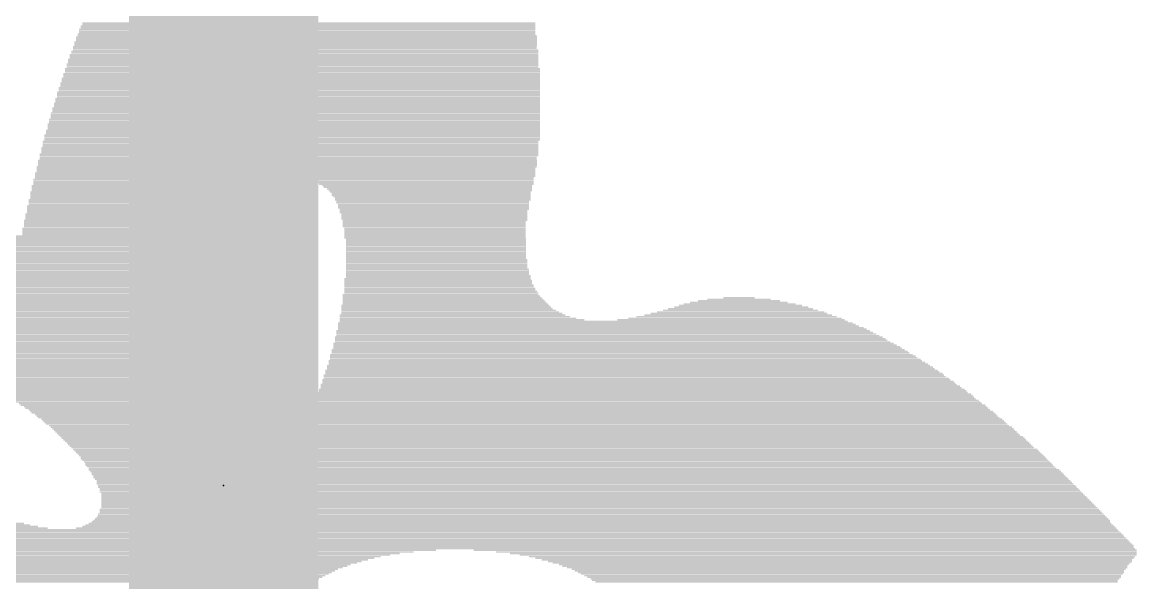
# Model space of a CAD drawing. Extents: x -5.1 to 70.5, y -0.2 to 53.5.
# Drawn here: x 55.302 to 57.095, y 28.292 to 29.193 of the extents above; entities that cross this region are included whole.
import ezdxf

# ---------------------------------------------------------------- set-up
doc = ezdxf.new("R2010")
doc.units = 0
for name, color, linetype in [('1', 12, 'CONTINUOUS'), ('21', 253, 'CONTINUOUS'), ('23', 53, 'CONTINUOUS')]:
    doc.layers.add(name, color=color, linetype=linetype)

# ---------------------------------------------------------------- blocks, each defined once
blk = doc.blocks.new('RECT')
blk.add_solid([(-0.5, -0.5), (0.5, -0.5), (-0.5, 0.5), (0.5, 0.5)])

msp = doc.modelspace()

# ---------------------------------------------------------------- linework, layer by layer
at = {"layer": '1', "const_width": 0.3048}
msp.add_lwpolyline([(55.626, 25.4), (55.626, 36.068)], dxfattribs=at)
at = {"layer": '23'}
msp.add_point((55.626, 28.448), dxfattribs=at)

# ---------------------------------------------------------------- block references
at = {"layer": '21'}
for p, xscale, yscale in [((55.7605, 29.182), 0.734, 0.0026), ((55.7605, 29.1794), 0.734, 0.0024), ((55.7605, 29.1769), 0.734, 0.0026), ((55.7618, 29.187), 0.7314, 0.0024), ((55.7618, 29.1845), 0.7314, 0.0024), ((55.7631, 29.1921), 0.729, 0.0024), ((55.7631, 29.1896), 0.729, 0.0026), ((55.758, 29.1616), 0.7442, 0.0024), ((55.758, 29.1591), 0.7442, 0.0024), ((55.7593, 29.1693), 0.7416, 0.0026), ((55.7593, 29.1667), 0.7416, 0.0024), ((55.7593, 29.1642), 0.7416, 0.0026), ((55.7593, 29.1743), 0.7366, 0.0024), ((55.7605, 29.1718), 0.739, 0.0024), ((55.7555, 29.1413), 0.7544, 0.0024), ((55.7567, 29.1464), 0.7518, 0.0024), ((55.7567, 29.1439), 0.7518, 0.0026), ((55.7567, 29.154), 0.7466, 0.0024), ((55.7567, 29.1515), 0.7466, 0.0026), ((55.758, 29.1489), 0.7492, 0.0024), ((55.758, 29.1566), 0.7442, 0.0026), ((55.7529, 29.1261), 0.7594, 0.0026), ((55.7529, 29.1235), 0.7594, 0.0024), ((55.7542, 29.1337), 0.7568, 0.0024), ((55.7542, 29.1312), 0.7568, 0.0026), ((55.7542, 29.1286), 0.7568, 0.0024), ((55.7555, 29.1388), 0.7544, 0.0026), ((55.7555, 29.1362), 0.7544, 0.0024), ((55.7516, 29.1108), 0.767, 0.0024), ((55.7516, 29.1083), 0.767, 0.0024), ((55.7516, 29.1058), 0.767, 0.0026), ((55.7529, 29.1185), 0.7644, 0.0026), ((55.7529, 29.1159), 0.7644, 0.0024), ((55.7529, 29.1134), 0.7644, 0.0026), ((55.7529, 29.121), 0.7594, 0.0024), ((55.7478, 29.088), 0.7746, 0.0026), ((55.7478, 29.0854), 0.7746, 0.0024), ((55.7491, 29.0956), 0.772, 0.0024), ((55.7491, 29.0931), 0.772, 0.0026), ((55.7491, 29.0905), 0.772, 0.0024), ((55.7504, 29.1032), 0.7696, 0.0024), ((55.7504, 29.1007), 0.7696, 0.0026), ((55.7504, 29.0981), 0.7696, 0.0024), ((55.7453, 29.0702), 0.7798, 0.0024), ((55.7453, 29.0677), 0.7798, 0.0026), ((55.7466, 29.0804), 0.7772, 0.0026), ((55.7466, 29.0778), 0.7772, 0.0024), ((55.7466, 29.0753), 0.7772, 0.0026), ((55.7466, 29.0727), 0.7772, 0.0024), ((55.7478, 29.0829), 0.7746, 0.0024), ((55.7428, 29.055), 0.7848, 0.0026), ((55.7428, 29.0524), 0.7848, 0.0024), ((55.7428, 29.0499), 0.7848, 0.0026), ((55.744, 29.0626), 0.7822, 0.0026), ((55.744, 29.06), 0.7822, 0.0024), ((55.744, 29.0575), 0.7822, 0.0024), ((55.7453, 29.0651), 0.7798, 0.0024), ((55.7402, 29.0372), 0.7898, 0.0026), ((55.7402, 29.0346), 0.7898, 0.0024), ((55.7402, 29.0321), 0.7898, 0.0024), ((55.7415, 29.0473), 0.7874, 0.0024), ((55.7415, 29.0448), 0.7874, 0.0024), ((55.7415, 29.0423), 0.7874, 0.0026), ((55.7415, 29.0397), 0.7874, 0.0024), ((55.7377, 29.0194), 0.795, 0.0024), ((55.7377, 29.0169), 0.795, 0.0026), ((55.7377, 29.0143), 0.795, 0.0024), ((55.7389, 29.0296), 0.7924, 0.0026), ((55.7389, 29.027), 0.7924, 0.0024), ((55.7389, 29.0245), 0.7924, 0.0026), ((55.7389, 29.0219), 0.7924, 0.0024), ((55.7339, 29.0016), 0.7976, 0.0024), ((55.7339, 28.9991), 0.7976, 0.0026), ((55.7339, 28.9965), 0.7976, 0.0024), ((55.7364, 29.0118), 0.7974, 0.0026), ((55.7364, 29.0092), 0.7974, 0.0024), ((55.7364, 29.0067), 0.7974, 0.0024), ((55.7364, 29.0042), 0.7974, 0.0026), ((55.7313, 28.9813), 0.8026, 0.0024), ((55.7313, 28.9788), 0.8026, 0.0026), ((55.7326, 28.9915), 0.8, 0.0026), ((55.7326, 28.9889), 0.8, 0.0024), ((55.7326, 28.9864), 0.8, 0.0026), ((55.7326, 28.9838), 0.8, 0.0024), ((55.7339, 28.994), 0.7976, 0.0024), ((55.7275, 28.961), 0.805, 0.0026), ((55.7288, 28.9711), 0.8026, 0.0024), ((55.7288, 28.9686), 0.8026, 0.0024), ((55.7288, 28.9661), 0.8026, 0.0026), ((55.7288, 28.9635), 0.8026, 0.0024), ((55.73, 28.9762), 0.8, 0.0024), ((55.73, 28.9737), 0.8, 0.0026), ((55.725, 28.9508), 0.8052, 0.0024), ((55.725, 28.9483), 0.8052, 0.0026), ((55.725, 28.9457), 0.8052, 0.0024), ((55.7237, 28.9432), 0.8026, 0.0024), ((55.7263, 28.9584), 0.8026, 0.0024), ((55.7263, 28.9559), 0.8026, 0.0024), ((55.7263, 28.9534), 0.8026, 0.0026), ((55.5307, 28.9305), 0.4268, 0.0024), ((55.5281, 28.928), 0.4216, 0.0026), ((55.5268, 28.9254), 0.419, 0.0024), ((55.7225, 28.9407), 0.8052, 0.0026), ((55.7225, 28.9381), 0.8052, 0.0024), ((55.5408, 28.9356), 0.4418, 0.0026), ((55.5345, 28.933), 0.4292, 0.0024), ((55.9473, 28.9356), 0.3556, 0.0026), ((55.9523, 28.933), 0.3454, 0.0024), ((55.9536, 28.9305), 0.3378, 0.0024), ((55.9548, 28.928), 0.3352, 0.0026), ((55.9574, 28.9254), 0.3302, 0.0024), ((55.5129, 28.9076), 0.4012, 0.0024), ((55.5218, 28.9203), 0.414, 0.0024), ((55.5205, 28.9178), 0.4114, 0.0024), ((55.518, 28.9153), 0.4064, 0.0026), ((55.5167, 28.9127), 0.4038, 0.0024), ((55.5154, 28.9102), 0.4012, 0.0026), ((55.5243, 28.9229), 0.414, 0.0026), ((55.9587, 28.9229), 0.3276, 0.0026), ((55.9587, 28.9203), 0.3226, 0.0024), ((55.9599, 28.9178), 0.32, 0.0024), ((55.9599, 28.9153), 0.32, 0.0026), ((55.9612, 28.9127), 0.3174, 0.0024), ((55.9625, 28.9102), 0.315, 0.0026), ((55.9625, 28.9076), 0.315, 0.0024), ((55.5078, 28.8975), 0.3962, 0.0026), ((55.5065, 28.8949), 0.3936, 0.0024), ((55.5053, 28.8924), 0.3912, 0.0024), ((55.504, 28.8899), 0.3886, 0.0026), ((55.5116, 28.9051), 0.3986, 0.0024), ((55.5116, 28.9026), 0.3986, 0.0026), ((55.5104, 28.9), 0.3962, 0.0024), ((55.9625, 28.9051), 0.3098, 0.0024), ((55.9625, 28.9026), 0.3098, 0.0026), ((55.9637, 28.9), 0.3072, 0.0024), ((55.9637, 28.8975), 0.3072, 0.0026), ((55.9637, 28.8949), 0.3072, 0.0024), ((55.965, 28.8924), 0.3048, 0.0024), ((55.9637, 28.8899), 0.3022, 0.0026), ((55.4964, 28.8746), 0.3836, 0.0024), ((55.4951, 28.8721), 0.381, 0.0026), ((55.5015, 28.8848), 0.3886, 0.0026), ((55.5002, 28.8822), 0.386, 0.0024), ((55.4989, 28.8797), 0.3834, 0.0024), ((55.4989, 28.8772), 0.3834, 0.0026), ((55.504, 28.8873), 0.3886, 0.0024), ((55.9637, 28.8873), 0.3022, 0.0024), ((55.965, 28.8848), 0.2996, 0.0026), ((55.965, 28.8822), 0.2996, 0.0024), ((55.965, 28.8797), 0.2996, 0.0024), ((55.965, 28.8772), 0.2996, 0.0026), ((55.9663, 28.8746), 0.2972, 0.0024), ((55.965, 28.8721), 0.2946, 0.0026), ((55.4913, 28.8619), 0.3784, 0.0024), ((55.49, 28.8594), 0.3758, 0.0026), ((55.49, 28.8568), 0.3758, 0.0024), ((55.4888, 28.8543), 0.3734, 0.0024), ((55.4951, 28.8695), 0.381, 0.0024), ((55.4938, 28.867), 0.3784, 0.0024), ((55.4938, 28.8645), 0.3784, 0.0026), ((55.965, 28.8695), 0.2946, 0.0024), ((55.965, 28.867), 0.2946, 0.0024), ((55.965, 28.8645), 0.2946, 0.0026), ((55.9663, 28.8619), 0.292, 0.0024), ((55.9663, 28.8594), 0.292, 0.0026), ((55.9663, 28.8568), 0.292, 0.0024), ((55.9663, 28.8543), 0.292, 0.0024), ((54.9604, 28.8492), 1.4248, 0.0024), ((54.9604, 28.8467), 1.4248, 0.0026), ((54.9592, 28.8441), 1.4224, 0.0024), ((54.9579, 28.8416), 1.4198, 0.0024), ((54.9579, 28.8391), 1.4198, 0.0026), ((54.9566, 28.8365), 1.4172, 0.0024), ((55.4888, 28.8518), 0.3734, 0.0026), ((55.9663, 28.8518), 0.292, 0.0026), ((55.9663, 28.8492), 0.292, 0.0024), ((55.9663, 28.8467), 0.292, 0.0026), ((55.9676, 28.8441), 0.2896, 0.0024), ((55.9676, 28.8416), 0.2896, 0.0024), ((55.9676, 28.8391), 0.2896, 0.0026), ((55.9676, 28.8365), 0.2896, 0.0024), ((54.9579, 28.834), 1.4148, 0.0026), ((54.9566, 28.8314), 1.4122, 0.0024), ((54.9566, 28.8289), 1.4122, 0.0024), ((54.9566, 28.8264), 1.4122, 0.0026), ((54.9553, 28.8238), 1.4096, 0.0024), ((54.9566, 28.8213), 1.407, 0.0026), ((54.9554, 28.8187), 1.4046, 0.0024), ((55.9676, 28.834), 0.2896, 0.0026), ((55.9676, 28.8314), 0.2896, 0.0024), ((55.9676, 28.8289), 0.2896, 0.0024), ((55.9676, 28.8264), 0.2896, 0.0026), ((55.9676, 28.8238), 0.2896, 0.0024), ((55.9676, 28.8213), 0.2896, 0.0026), ((55.9676, 28.8187), 0.2896, 0.0024), ((54.9554, 28.8162), 1.4046, 0.0024), ((54.9541, 28.8137), 1.402, 0.0026), ((54.9541, 28.8111), 1.402, 0.0024), ((54.9541, 28.8086), 1.397, 0.0026), ((54.9541, 28.806), 1.397, 0.0024), ((54.9541, 28.8035), 1.397, 0.0024), ((54.9528, 28.801), 1.3944, 0.0026), ((54.9528, 28.7984), 1.3944, 0.0024), ((55.9676, 28.8162), 0.2896, 0.0024), ((55.9676, 28.8137), 0.2896, 0.0026), ((55.9688, 28.8111), 0.292, 0.0024), ((55.9688, 28.8086), 0.292, 0.0026), ((55.9688, 28.806), 0.292, 0.0024), ((55.9688, 28.8035), 0.292, 0.0024), ((55.9688, 28.801), 0.292, 0.0026), ((55.9688, 28.7984), 0.292, 0.0024), ((54.9528, 28.7959), 1.3892, 0.0026), ((54.9528, 28.7933), 1.3892, 0.0024), ((54.9528, 28.7908), 1.3892, 0.0024), ((54.9516, 28.7883), 1.3868, 0.0026), ((54.9516, 28.7857), 1.3868, 0.0024), ((54.9516, 28.7832), 1.3818, 0.0026), ((54.9516, 28.7806), 1.3818, 0.0024), ((55.9701, 28.7806), 0.2996, 0.0024), ((55.9701, 28.7959), 0.2946, 0.0026), ((55.9701, 28.7933), 0.2946, 0.0024), ((55.9701, 28.7908), 0.2946, 0.0024), ((55.9701, 28.7883), 0.2946, 0.0026), ((55.9714, 28.7857), 0.2972, 0.0024), ((55.9714, 28.7832), 0.2972, 0.0026), ((54.9516, 28.7781), 1.3818, 0.0024), ((54.9503, 28.7756), 1.3792, 0.0026), ((54.9515, 28.773), 1.3766, 0.0024), ((54.9515, 28.7705), 1.3766, 0.0026), ((54.9503, 28.7679), 1.3742, 0.0024), ((54.9503, 28.7654), 1.3742, 0.0024), ((54.9516, 28.7629), 1.3716, 0.0026), ((55.9714, 28.7781), 0.3022, 0.0024), ((55.9714, 28.7756), 0.3022, 0.0026), ((55.9714, 28.773), 0.3022, 0.0024), ((55.9727, 28.7705), 0.3048, 0.0026), ((55.9727, 28.7679), 0.3048, 0.0024), ((55.9739, 28.7654), 0.3072, 0.0024), ((55.9739, 28.7629), 0.3072, 0.0026), ((54.9503, 28.7603), 1.369, 0.0024), ((54.9503, 28.7578), 1.369, 0.0026), ((54.9503, 28.7552), 1.369, 0.0024), ((54.9503, 28.7527), 1.364, 0.0024), ((54.9503, 28.7502), 1.364, 0.0026), ((54.9503, 28.7476), 1.364, 0.0024), ((54.949, 28.7451), 1.3614, 0.0026), ((55.9752, 28.7552), 0.315, 0.0024), ((55.9764, 28.7527), 0.3174, 0.0024), ((55.9777, 28.7502), 0.32, 0.0026), ((55.979, 28.7476), 0.3226, 0.0024), ((55.9802, 28.7451), 0.325, 0.0026), ((55.9752, 28.7603), 0.3098, 0.0024), ((55.9765, 28.7578), 0.3124, 0.0026), ((56.4552, 28.7451), 0.132, 0.0026), ((56.4553, 28.7476), 0.1016, 0.0024), ((56.4553, 28.7502), 0.0508, 0.0026), ((54.9503, 28.7425), 1.3588, 0.0024), ((54.9503, 28.74), 1.3588, 0.0024), ((54.9503, 28.7375), 1.3588, 0.0026), ((54.949, 28.7349), 1.3562, 0.0024), ((54.9503, 28.7324), 1.3538, 0.0026), ((54.9503, 28.7298), 1.3538, 0.0024), ((54.949, 28.7273), 1.3512, 0.0024), ((55.9828, 28.7375), 0.3352, 0.0026), ((55.9841, 28.7349), 0.3378, 0.0024), ((55.9853, 28.7324), 0.3402, 0.0026), ((55.9879, 28.7298), 0.3454, 0.0024), ((55.9904, 28.7273), 0.3504, 0.0024), ((55.9815, 28.7425), 0.3276, 0.0024), ((55.9828, 28.74), 0.3302, 0.0024), ((56.4578, 28.7273), 0.2692, 0.0024), ((56.4578, 28.7298), 0.249, 0.0024), ((56.4578, 28.7324), 0.2336, 0.0026), ((56.459, 28.7349), 0.2158, 0.0024), ((56.4578, 28.7375), 0.1982, 0.0026), ((56.4565, 28.74), 0.1802, 0.0024), ((56.4552, 28.7425), 0.1574, 0.0024), ((54.949, 28.7248), 1.3512, 0.0026), ((54.9503, 28.7222), 1.3488, 0.0024), ((54.9503, 28.7197), 1.3488, 0.0026), ((54.949, 28.7171), 1.3462, 0.0024), ((54.9503, 28.7146), 1.3436, 0.0024), ((54.9503, 28.7121), 1.3436, 0.0026), ((54.9503, 28.7095), 1.3436, 0.0024), ((56.2241, 28.7095), 0.828, 0.0024), ((55.9942, 28.7222), 0.3632, 0.0024), ((55.998, 28.7197), 0.3708, 0.0026), ((56.0031, 28.7171), 0.381, 0.0024), ((56.0094, 28.7146), 0.3936, 0.0024), ((56.2215, 28.7121), 0.8178, 0.0026), ((55.993, 28.7248), 0.3556, 0.0026), ((56.4425, 28.7146), 0.3656, 0.0024), ((56.4489, 28.7171), 0.3428, 0.0024), ((56.4514, 28.7197), 0.3224, 0.0026), ((56.454, 28.7222), 0.3022, 0.0024), ((56.4552, 28.7248), 0.2844, 0.0026), ((54.9503, 28.707), 1.3386, 0.0026), ((54.9503, 28.7044), 1.3386, 0.0024), ((54.9503, 28.7019), 1.3386, 0.0024), ((54.949, 28.6994), 1.336, 0.0026), ((54.9503, 28.6968), 1.3334, 0.0024), ((54.9503, 28.6943), 1.3334, 0.0026), ((54.9503, 28.6917), 1.3334, 0.0024), ((56.2368, 28.6968), 0.8584, 0.0024), ((56.2394, 28.6943), 0.8636, 0.0026), ((56.2419, 28.6917), 0.8686, 0.0024), ((56.2266, 28.707), 0.833, 0.0026), ((56.2292, 28.7044), 0.8382, 0.0024), ((56.233, 28.7019), 0.8458, 0.0024), ((56.2355, 28.6994), 0.8508, 0.0026), ((54.9503, 28.6892), 1.3284, 0.0024), ((54.9503, 28.6867), 1.3284, 0.0026), ((54.9503, 28.6841), 1.3284, 0.0024), ((54.9515, 28.6816), 1.3258, 0.0026), ((54.9515, 28.679), 1.3258, 0.0024), ((55.3351, 28.6765), 0.5536, 0.0024), ((55.3465, 28.674), 0.5308, 0.0026), ((56.2533, 28.6765), 0.9016, 0.0024), ((56.2559, 28.674), 0.9068, 0.0026), ((56.2457, 28.6867), 0.8814, 0.0026), ((56.2482, 28.6841), 0.8864, 0.0024), ((56.2495, 28.6816), 0.889, 0.0026), ((56.252, 28.679), 0.894, 0.0024), ((56.2444, 28.6892), 0.8736, 0.0024), ((55.3529, 28.6714), 0.5182, 0.0024), ((55.3592, 28.6689), 0.5054, 0.0026), ((55.3643, 28.6663), 0.4952, 0.0024), ((55.3668, 28.6638), 0.485, 0.0024), ((55.3706, 28.6613), 0.4774, 0.0026), ((55.3757, 28.6587), 0.4672, 0.0024), ((55.3783, 28.6562), 0.4622, 0.0026), ((56.266, 28.6587), 0.9372, 0.0024), ((56.2685, 28.6562), 0.9422, 0.0026), ((56.2609, 28.6663), 0.922, 0.0024), ((56.2634, 28.6638), 0.927, 0.0024), ((56.2647, 28.6613), 0.9296, 0.0026), ((56.2584, 28.6714), 0.9118, 0.0024), ((56.2597, 28.6689), 0.9144, 0.0026), ((55.3821, 28.6536), 0.4546, 0.0024), ((55.3846, 28.6511), 0.4444, 0.0024), ((55.3872, 28.6486), 0.4394, 0.0026), ((55.391, 28.646), 0.4318, 0.0024), ((55.3935, 28.6435), 0.4266, 0.0026), ((55.3961, 28.6409), 0.4216, 0.0024), ((55.3999, 28.6384), 0.414, 0.0024), ((56.2774, 28.6409), 0.9702, 0.0024), ((56.28, 28.6384), 0.9754, 0.0024), ((56.2724, 28.6486), 0.955, 0.0026), ((56.2749, 28.646), 0.96, 0.0024), ((56.2775, 28.6435), 0.9652, 0.0026), ((56.2698, 28.6536), 0.9448, 0.0024), ((56.2724, 28.6511), 0.95, 0.0024), ((55.4012, 28.6359), 0.4064, 0.0026), ((55.4037, 28.6333), 0.4014, 0.0024), ((55.4062, 28.6308), 0.3962, 0.0026), ((55.4088, 28.6282), 0.3912, 0.0024), ((55.4113, 28.6257), 0.386, 0.0024), ((55.4139, 28.6232), 0.381, 0.0026), ((55.4164, 28.6206), 0.376, 0.0024), ((56.2863, 28.6257), 0.9982, 0.0024), ((56.2876, 28.6232), 1.0008, 0.0026), ((56.2901, 28.6206), 1.0058, 0.0024), ((56.2825, 28.6333), 0.9854, 0.0024), ((56.2838, 28.6308), 0.988, 0.0026), ((56.2863, 28.6282), 0.993, 0.0024), ((56.2812, 28.6359), 0.9778, 0.0026), ((55.4189, 28.6181), 0.3708, 0.0026), ((55.4202, 28.6155), 0.3632, 0.0024), ((55.4214, 28.613), 0.3606, 0.0024), ((55.424, 28.6105), 0.3556, 0.0026), ((55.4265, 28.6079), 0.3504, 0.0024), ((55.4291, 28.6054), 0.3454, 0.0026), ((55.4303, 28.6028), 0.3428, 0.0024), ((56.299, 28.6028), 1.0388, 0.0024), ((56.294, 28.6105), 1.0236, 0.0026), ((56.2965, 28.6079), 1.0286, 0.0024), ((56.2978, 28.6054), 1.0312, 0.0026), ((56.2901, 28.6181), 1.0108, 0.0026), ((56.2927, 28.6155), 1.016, 0.0024), ((56.2939, 28.613), 1.0184, 0.0024), ((55.4329, 28.6003), 0.3378, 0.0024), ((55.4354, 28.5978), 0.3326, 0.0026), ((55.4367, 28.5952), 0.3302, 0.0024), ((55.4392, 28.5927), 0.325, 0.0026), ((55.4418, 28.5901), 0.32, 0.0024), ((55.443, 28.5876), 0.3174, 0.0024), ((55.4456, 28.5851), 0.3124, 0.0026), ((56.3066, 28.5851), 1.0692, 0.0026), ((56.3041, 28.5901), 1.0592, 0.0024), ((56.3054, 28.5876), 1.0618, 0.0024), ((56.3003, 28.5978), 1.0464, 0.0026), ((56.3028, 28.5952), 1.0514, 0.0024), ((56.3041, 28.5927), 1.054, 0.0026), ((56.3003, 28.6003), 1.0414, 0.0024), ((55.4456, 28.5825), 0.3074, 0.0024), ((55.4481, 28.58), 0.3022, 0.0026), ((55.4494, 28.5774), 0.2996, 0.0024), ((55.4519, 28.5749), 0.2946, 0.0024), ((55.4532, 28.5724), 0.292, 0.0026), ((55.4558, 28.5698), 0.287, 0.0024), ((55.457, 28.5673), 0.2844, 0.0026), ((56.3143, 28.5673), 1.0998, 0.0026), ((56.3117, 28.5724), 1.0896, 0.0026), ((56.313, 28.5698), 1.0922, 0.0024), ((56.3079, 28.58), 1.0768, 0.0026), ((56.3105, 28.5774), 1.082, 0.0024), ((56.3117, 28.5749), 1.0844, 0.0024), ((56.3079, 28.5825), 1.0718, 0.0024), ((55.4583, 28.5647), 0.282, 0.0024), ((55.4608, 28.5622), 0.2768, 0.0024), ((55.4621, 28.5597), 0.2742, 0.0026), ((55.4634, 28.5571), 0.2718, 0.0024), ((55.4672, 28.5546), 0.2692, 0.0026), ((55.4684, 28.552), 0.2666, 0.0024), ((55.4697, 28.5495), 0.264, 0.0024), ((56.3194, 28.552), 1.1252, 0.0024), ((56.3206, 28.5495), 1.1276, 0.0024), ((56.3168, 28.5571), 1.115, 0.0024), ((56.3193, 28.5546), 1.12, 0.0026), ((56.3155, 28.5622), 1.1074, 0.0024), ((56.3168, 28.5597), 1.11, 0.0026), ((56.3155, 28.5647), 1.1022, 0.0024), ((55.471, 28.547), 0.2616, 0.0026), ((55.4735, 28.5444), 0.2564, 0.0024), ((55.4748, 28.5419), 0.254, 0.0026), ((55.4761, 28.5393), 0.2514, 0.0024), ((55.4773, 28.5368), 0.2488, 0.0024), ((55.4786, 28.5343), 0.2464, 0.0026), ((55.4799, 28.5317), 0.2438, 0.0024), ((56.3244, 28.5343), 1.1556, 0.0026), ((56.3257, 28.5317), 1.1582, 0.0024), ((56.3244, 28.5368), 1.1506, 0.0024), ((56.3232, 28.5419), 1.143, 0.0026), ((56.3244, 28.5393), 1.1454, 0.0024), ((56.3206, 28.547), 1.1328, 0.0026), ((56.3219, 28.5444), 1.1354, 0.0024), ((55.4811, 28.5292), 0.2412, 0.0026), ((55.4824, 28.5266), 0.2386, 0.0024), ((55.485, 28.5241), 0.2388, 0.0024), ((55.4862, 28.5216), 0.2362, 0.0026), ((55.4875, 28.519), 0.2336, 0.0024), ((55.4888, 28.5165), 0.2312, 0.0026), ((55.4901, 28.5139), 0.2286, 0.0024), ((56.3295, 28.5165), 1.1862, 0.0026), ((56.3308, 28.5139), 1.1888, 0.0024), ((56.3282, 28.5216), 1.1784, 0.0026), ((56.3295, 28.519), 1.181, 0.0024), ((56.3282, 28.5241), 1.1734, 0.0024), ((56.3257, 28.5292), 1.1632, 0.0026), ((56.3283, 28.5266), 1.1684, 0.0024), ((55.4913, 28.5114), 0.226, 0.0024), ((55.4926, 28.5089), 0.2236, 0.0026), ((55.4951, 28.5063), 0.2234, 0.0024), ((55.4964, 28.5038), 0.221, 0.0026), ((55.4977, 28.5012), 0.2184, 0.0024), ((55.4989, 28.4987), 0.2158, 0.0024), ((55.5014, 28.4962), 0.2158, 0.0026), ((55.5027, 28.4936), 0.2132, 0.0024), ((56.3346, 28.4936), 1.2268, 0.0024), ((56.3333, 28.4987), 1.2192, 0.0024), ((56.3346, 28.4962), 1.2218, 0.0026), ((56.3333, 28.5012), 1.214, 0.0024), ((56.332, 28.5063), 1.2064, 0.0024), ((56.3333, 28.5038), 1.209, 0.0026), ((56.3308, 28.5089), 1.1988, 0.0026), ((56.3308, 28.5114), 1.1938, 0.0024), ((55.5027, 28.4911), 0.2132, 0.0026), ((55.5053, 28.4885), 0.2134, 0.0024), ((55.5066, 28.486), 0.2108, 0.0024), ((55.5078, 28.4835), 0.2082, 0.0026), ((55.5091, 28.4809), 0.2108, 0.0024), ((55.5103, 28.4784), 0.2082, 0.0026), ((55.5129, 28.4758), 0.2082, 0.0024), ((56.3359, 28.4758), 1.2598, 0.0024), ((56.3359, 28.4784), 1.2548, 0.0026), ((56.3358, 28.4809), 1.2496, 0.0024), ((56.3346, 28.486), 1.242, 0.0024), ((56.3359, 28.4835), 1.2446, 0.0026), ((56.3346, 28.4885), 1.237, 0.0024), ((56.3346, 28.4911), 1.2318, 0.0026), ((55.5129, 28.4733), 0.2082, 0.0024), ((55.5154, 28.4708), 0.2082, 0.0026), ((55.5167, 28.4682), 0.2056, 0.0024), ((55.518, 28.4657), 0.2082, 0.0026), ((55.5205, 28.4631), 0.2082, 0.0024), ((55.5218, 28.4606), 0.2108, 0.0024), ((55.5243, 28.4581), 0.2108, 0.0026), ((56.3358, 28.4581), 1.3004, 0.0026), ((56.3359, 28.4606), 1.2954, 0.0024), ((56.3358, 28.4631), 1.2902, 0.0024), ((56.3371, 28.4657), 1.2826, 0.0026), ((56.3371, 28.4682), 1.2776, 0.0024), ((56.3371, 28.4708), 1.2724, 0.0026), ((56.3371, 28.4733), 1.2674, 0.0024), ((55.5269, 28.4555), 0.2108, 0.0024), ((55.5281, 28.453), 0.2132, 0.0026), ((55.532, 28.4504), 0.221, 0.0024), ((55.5383, 28.4479), 0.2286, 0.0024), ((56.2114, 28.4454), 1.5748, 0.0026), ((56.214, 28.4428), 1.5748, 0.0024), ((56.2152, 28.4403), 1.5772, 0.0026), ((56.327, 28.4479), 1.3386, 0.0024), ((56.332, 28.4504), 1.3232, 0.0024), ((56.3333, 28.453), 1.3156, 0.0026), ((56.3346, 28.4555), 1.308, 0.0024), ((56.2165, 28.4377), 1.5798, 0.0024), ((56.219, 28.4352), 1.5798, 0.0024), ((56.2203, 28.4327), 1.5824, 0.0026), ((56.2216, 28.4301), 1.585, 0.0024), ((56.2228, 28.4276), 1.5874, 0.0026), ((56.2241, 28.425), 1.59, 0.0024), ((56.2254, 28.4225), 1.5926, 0.0024), ((56.2305, 28.4098), 1.6078, 0.0024), ((56.2317, 28.4073), 1.6102, 0.0026), ((56.233, 28.4047), 1.6128, 0.0024), ((56.2266, 28.42), 1.595, 0.0026), ((56.2279, 28.4174), 1.5976, 0.0024), ((56.2292, 28.4149), 1.6002, 0.0026), ((56.2304, 28.4123), 1.6026, 0.0024), ((54.9071, 28.3869), 0.795, 0.0024), ((56.2317, 28.3869), 1.6458, 0.0024), ((56.233, 28.3895), 1.6382, 0.0026), ((56.2343, 28.392), 1.6358, 0.0024), ((56.2342, 28.3946), 1.6306, 0.0026), ((56.2343, 28.3971), 1.6256, 0.0024), ((56.233, 28.4022), 1.618, 0.0026), ((56.2342, 28.3996), 1.6204, 0.0024), ((54.9147, 28.3844), 0.8, 0.0024), ((54.9236, 28.3819), 0.8076, 0.0026), ((54.9338, 28.3793), 0.8178, 0.0024), ((55.7974, 28.3768), 2.535, 0.0026), ((55.8025, 28.3742), 2.5298, 0.0024), ((55.8062, 28.3717), 2.5272, 0.0024), ((55.8101, 28.3692), 2.5248, 0.0026), ((56.2254, 28.3793), 1.6738, 0.0024), ((56.2292, 28.3819), 1.6612, 0.0026), ((56.2304, 28.3844), 1.6534, 0.0024), ((55.8151, 28.3666), 2.5196, 0.0024), ((55.819, 28.3641), 2.5172, 0.0026), ((55.824, 28.3615), 2.512, 0.0024), ((55.8278, 28.359), 2.5094, 0.0024), ((55.8329, 28.3565), 2.5044, 0.0026), ((55.8367, 28.3539), 2.5018, 0.0024), ((55.8406, 28.3514), 2.4994, 0.0026), ((55.8431, 28.3488), 2.4942, 0.0024), ((55.8469, 28.3463), 2.4916, 0.0024), ((55.2868, 28.3438), 1.3614, 0.0026), ((55.2729, 28.3412), 1.3182, 0.0024), ((55.264, 28.3387), 1.2904, 0.0026), ((55.2576, 28.3361), 1.2724, 0.0024), ((55.2526, 28.3336), 1.2522, 0.0024), ((56.5619, 28.3438), 1.0668, 0.0026), ((56.5797, 28.3412), 1.0312, 0.0024), ((56.5911, 28.3387), 1.0082, 0.0026), ((56.5987, 28.3361), 0.993, 0.0024), ((56.6051, 28.3336), 0.9754, 0.0024), ((55.25, 28.3311), 1.237, 0.0026), ((55.2475, 28.3285), 1.2218, 0.0024), ((55.2449, 28.326), 1.2064, 0.0026), ((55.2424, 28.3234), 1.1964, 0.0024), ((55.2398, 28.3209), 1.181, 0.0024), ((55.2398, 28.3184), 1.1708, 0.0026), ((55.2373, 28.3158), 1.1608, 0.0024), ((56.6089, 28.3311), 0.9626, 0.0026), ((56.6127, 28.3285), 0.9498, 0.0024), ((56.6178, 28.326), 0.9398, 0.0026), ((56.6203, 28.3234), 0.9296, 0.0024), ((56.6241, 28.3209), 0.9168, 0.0024), ((56.6254, 28.3184), 0.9092, 0.0026), ((56.6292, 28.3158), 0.9016, 0.0024), ((55.236, 28.3133), 1.148, 0.0026), ((55.2348, 28.3107), 1.1404, 0.0024), ((55.2347, 28.3082), 1.1302, 0.0024), ((55.2335, 28.3057), 1.1226, 0.0026), ((55.2322, 28.3031), 1.115, 0.0024), ((55.2322, 28.3006), 1.1048, 0.0026), ((55.2309, 28.298), 1.0972, 0.0024), ((56.6318, 28.3133), 0.8916, 0.0026), ((56.633, 28.3107), 0.8838, 0.0024), ((56.6356, 28.3082), 0.8788, 0.0024), ((56.6369, 28.3057), 0.8712, 0.0026), ((56.6381, 28.3031), 0.8636, 0.0024), ((56.6406, 28.3006), 0.8584, 0.0026), ((56.6419, 28.298), 0.8508, 0.0024), ((55.231, 28.2955), 1.0922, 0.0024), ((55.2297, 28.293), 1.0846, 0.0026), ((56.6419, 28.2955), 0.8458, 0.0024), ((56.6445, 28.293), 0.8408, 0.0026)]:
    msp.add_blockref('RECT', p, dxfattribs=dict(at, xscale=xscale, yscale=yscale))

doc.saveas('drawing.dxf')
